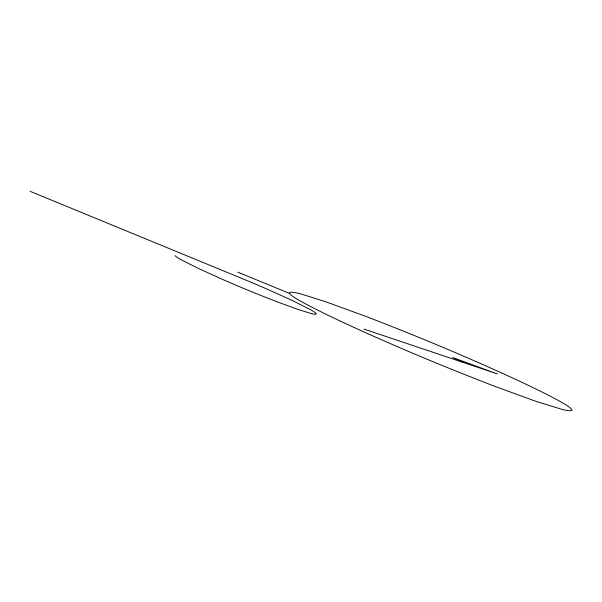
<?xml version="1.0" encoding="UTF-8"?>
<svg xmlns="http://www.w3.org/2000/svg" width="602" height="602" viewBox="0 0 602 602"><rect width="100%" height="100%" fill="white"/><g stroke="black" fill="none" stroke-linecap="round" stroke-linejoin="round"><path stroke-width="0.9" d="M364.029 329.098L497.402 373.925L452.584 357.483L463.615 362.57M237.79 272.142L289.622 293.467A237.497 12.431 20.9 0 0 301.956 301.918A358.784 18.775 20.9 0 0 386.559 341.974A237.497 12.431 20.9 0 0 438.617 364.014A151.636 7.939 20.9 0 0 496.334 386.905L536.073 401.391L562.14 409.413A151.636 7.939 20.9 0 0 571.81 409.556A237.497 12.431 20.9 0 0 559.484 401.105A358.784 18.775 20.9 0 0 474.873 361.049A237.497 12.431 20.9 0 0 422.822 339.009A151.636 7.939 20.9 0 0 365.098 316.118L325.366 301.632L299.894 293.625A161.012 8.428 20.9 0 0 289.622 293.467M30.1 191.323L241.741 278.395A118.745 6.216 20.9 0 1 267.77 289.411L292.783 300.744L310.075 309.443A118.745 6.216 20.9 0 1 316.238 313.665A75.822 3.966 20.9 0 1 311.4 313.589L298.366 309.586L278.5 302.339A75.822 3.966 20.9 0 1 249.642 290.894A118.745 6.216 20.9 0 1 223.613 279.877L198.6 268.537L181.307 259.846A118.745 6.216 20.9 0 1 175.144 255.617"/></g></svg>
